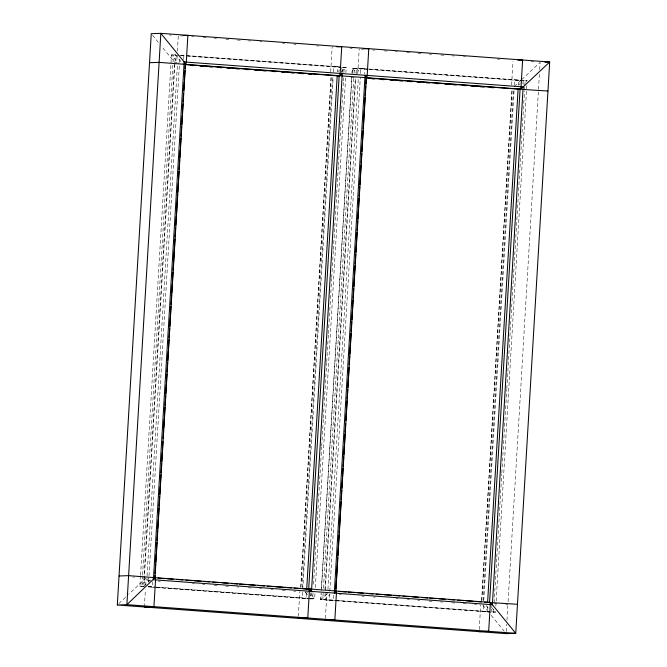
<?xml version="1.0" encoding="UTF-8"?>
<svg xmlns="http://www.w3.org/2000/svg" width="667" height="667" viewBox="0 0 667 667"><rect width="100%" height="100%" fill="white"/><g stroke="black" fill="none" stroke-linecap="round" stroke-linejoin="round"><path stroke-width="0.5" stroke-dasharray="3.33 2.5" d="M140.52 575.921L139.903 586.318L144.606 586.668M140.57 575.171L171.477 54.911L175.438 54.769L182.741 63.715M142.505 575.854L141.888 586.251L143.955 586.401M142.563 574.812L172.961 63.157M173.028 62.114L173.462 54.836L176.563 55.069M174.471 64.541L143.847 580.082L128.689 594.322M148.899 577.872L139.903 586.318L143.864 586.185L175.438 54.769M144.372 606.987L145.406 589.495M145.656 585.384L145.956 580.24A2.276 0.825 -85.8 0 1 146.298 578.631M177.089 56.253L176.722 62.431L174.612 62.273L161.639 46.39M177.397 51.109L178.314 35.676M147.04 575.863L177.414 64.666M148.658 581.907L148.841 578.881M149.024 575.796L179.39 64.599M179.515 62.581L179.69 59.563M152.618 581.766L152.318 586.802L148.357 586.943M183.65 59.421L183.892 55.394L180.924 55.494M298.341 616.266L299.808 591.579M330.69 71.711L332.158 47.015M300.75 587.21L331.057 77.055M300.892 587.202L331.199 77.047M302.184 587.385L332.558 76.188M302.568 592.229L302.209 598.282L306.17 598.141L306.528 592.096M302.751 589.211L333.183 76.972M333.483 71.903L333.783 66.867L337.744 66.725L337.444 71.769M311.03 592.663L310.664 598.899L148.182 586.927M341.921 72.686L342.238 67.492L346.223 67.35L345.881 72.553M311.047 592.855L310.689 598.899L314.649 598.766L314.991 592.521M341.963 72.528L342.263 67.492L340.003 69.601M313.015 592.596L312.64 598.833L310.572 598.683M313.507 584.275L318.326 503.16M318.384 502.118L321.661 446.998M321.727 445.956L323.328 418.918M323.395 417.884L326.663 362.765M326.73 361.722L328.339 334.684M328.397 333.65L331.674 278.531M331.732 277.489L333.342 250.45M333.4 249.408L336.677 194.297M336.735 193.255L338.344 166.216M338.402 165.174L341.679 110.055M341.746 109.021L343.347 81.983M343.413 80.94L343.597 77.822M343.905 72.62L344.214 67.417L342.146 67.267M315.316 587.619L345.623 77.464M491.262 606.878L495.523 612.089L491.562 612.231L320.777 599.65L321.135 593.605M321.319 590.578L351.809 77.305M352.051 73.27L352.351 68.234L367.892 68.951M495.523 612.089L324.737 599.508L320.777 599.65L321.177 593.413M321.486 588.211L351.826 77.597M352.068 73.437L352.376 68.234L522.103 80.74M323.153 593.338L322.786 599.583L336.243 600.575M323.462 588.144L353.743 78.564M354.052 73.37L354.36 68.167L367.809 69.16M324.996 589.069L355.369 77.872M325.137 593.271L324.762 599.508L329.998 594.58M325.279 590.437L355.711 78.206M356.028 73.295L356.311 68.101L360.589 73.32M325.388 618.259L326.855 593.572M357.745 73.704L359.213 49.008M327.939 589.194L358.312 77.997M329.615 594.222L329.256 600.275L333.217 600.133L333.575 594.089M329.798 591.204L360.288 77.931M360.589 72.886L360.83 68.859L364.791 68.718L364.49 73.762M479.239 629.598L480.707 604.902M511.597 85.034L512.998 61.372M481.649 600.542L511.956 90.387M481.791 600.533L512.098 90.37M483.083 600.717L513.39 90.554M483.467 605.561L483.108 611.606L487.068 611.472L487.427 605.428M483.775 600.458L514.082 90.303M514.382 85.234L514.682 80.198L518.643 80.057L518.342 85.093M491.562 612.231L492.038 604.169M522.945 83.942L523.136 80.815L527.097 80.682L523.345 84.2M493.73 609.046L493.538 612.164L491.471 612.006M494.097 602.801L496.757 558.087M496.815 557.045L501.759 473.853M501.817 472.811L506.762 389.611M506.828 388.578L524.495 91.146M524.562 90.112L524.746 86.993M524.804 85.951L525.112 80.749L523.045 80.599M495.881 606.045L496.14 601.692M496.181 600.95L526.596 89.003M526.613 88.744L526.797 85.718M506.295 631.574L506.72 624.32M506.97 620.177L507.829 605.669M508.079 601.517L538.386 91.354M538.511 89.286L539.436 73.737M539.678 69.593L540.112 62.339L521.16 80.132M514.34 86.543L520.41 80.84M518.634 85.043L520.135 83.633M118.834 603.577L125.654 597.165M143.864 586.185L152.86 577.739M337.752 71.711L339.253 70.302M341.712 71.577L346.223 67.35L180.615 55.153M320.777 599.65L327.547 593.313M145.673 578.581L143.847 580.082L150.092 580.54M145.714 577.914L143.98 577.814M169.293 35.009L171.294 35.159M180.373 35.826L182.441 35.985M191.737 36.668L193.797 36.818M203.093 37.502L206.186 37.727M214.449 38.336L216.517 38.494M225.805 39.178L228.906 39.403M237.169 40.012L240.262 40.245M248.524 40.854L250.592 41.004M259.88 41.688L261.948 41.838M282.6 43.363L284.667 43.513M293.955 44.197L296.023 44.347M316.675 45.873L318.734 46.023M350.192 48.341L352.201 48.491M361.281 49.158L363.34 49.308M372.636 50L374.696 50.15M383.992 50.834L387.093 51.059M395.348 51.667L397.415 51.826M406.712 52.51L409.805 52.735M418.067 53.343L421.16 53.568M429.423 54.177L431.491 54.335M440.779 55.019L443.88 55.244M452.143 55.853L454.202 56.003M463.498 56.695L465.566 56.845M497.574 59.205L499.641 59.355M531.099 61.672L534.1 61.898M368.759 69.018L527.097 80.682M180.699 55.369L186.91 55.828M187.944 55.903L341.112 67.192M368.843 69.235L522.011 80.524M178.989 55.461L171.477 54.911L178.781 63.849M180.79 55.594L341.196 67.417M351.217 77.564L354.327 77.797M132.55 576.972L134.626 577.13M494.389 603.635L496.465 603.785M505.819 604.477L507.895 604.627M158.346 581.149L160.413 581.307M192.421 583.658L194.489 583.817M202.751 584.425L204.811 584.575M214.107 585.259L217.2 585.484M225.463 586.093L228.564 586.326M236.818 586.935L238.886 587.085M248.182 587.769L251.276 588.002M259.538 588.611L261.606 588.761M270.894 589.445L272.961 589.595M282.258 590.278L285.351 590.512M293.613 591.12L295.681 591.27M305.036 591.962L308.146 592.188M339.253 594.48L341.312 594.63M361.964 596.156L364.032 596.306M373.32 596.99L375.388 597.14M396.04 598.666L398.107 598.816M407.395 599.5L409.463 599.658M417.725 600.267L419.785 600.417M429.081 601.1L432.174 601.326M440.437 601.934L442.504 602.093M451.801 602.776L454.894 603.001M463.156 603.61L466.25 603.843M474.512 604.452L476.58 604.602M148.007 586.485L314.649 598.766L310.372 593.547M148.099 586.71L155.336 587.243M156.378 587.319L309.538 598.607M337.277 600.65L490.437 611.931M352.351 68.234L356.628 73.453M305.194 592.196L307.637 595.172M152.56 35.276L159.046 43.213M486.085 605.519L488.519 608.504M482.825 605.061L488.661 612.206M491.254 615.383L504.227 631.265"/><path stroke-width="1" d="M154.961 575.588L154.836 577.664L308.896 589.069L309.38 591.237L307.787 617.992L298.216 618.326M117.317 604.994L151.259 33.683L160.83 33.35L549.683 62.006L515.741 633.317L506.17 633.65L117.317 604.994L126.888 604.661L515.741 633.317L492.388 604.727L489.586 602.334L335.734 590.995L336.426 593.238L334.842 619.985L325.271 620.318M155.086 573.512L155.644 564.157M155.761 562.081L156.261 553.768M156.378 551.692L156.937 542.338M157.062 540.262L157.612 530.907M157.737 528.831L158.296 519.485M158.421 517.4L158.971 508.054M159.096 505.978L159.655 496.623M159.78 494.547L160.272 486.235M160.397 484.159L160.947 474.804M161.072 472.728L161.631 463.373M161.748 461.297L162.306 451.943M162.431 449.866L162.923 441.554M163.107 438.436L163.607 430.123M163.723 428.047L164.282 418.693M164.407 416.617L164.957 407.27M165.083 405.186L165.641 395.839M165.766 393.763L166.316 384.409M166.442 382.333L166.933 374.02M167.058 371.944L167.617 362.59M167.742 360.513L168.292 351.159M168.417 349.083L168.976 339.728M169.101 337.652L169.651 328.306M169.777 326.221L170.952 306.487M171.069 304.402L171.627 295.056M171.752 292.971L172.311 283.625M172.428 281.549L172.986 272.194M173.112 270.118L174.962 238.944M175.088 236.868L175.638 227.514M175.763 225.438L176.321 216.091M176.447 214.007L177.614 194.272M177.739 192.188L178.297 182.841M178.422 180.765L178.973 171.411M179.098 169.335L179.656 159.98M179.773 157.904L180.273 149.591M180.39 147.515L180.949 138.161M181.074 136.085L181.632 126.73M181.749 124.654L182.308 115.299M182.433 113.223L182.983 103.877M183.108 101.793L183.6 93.48M183.792 90.37L184.284 82.058M184.409 79.973L184.959 70.627M185.084 68.551L185.334 64.391A2.276 0.825 -85.8 0 0 186.293 62.098L187.877 35.343L183.1 35.509M365.858 83.959L366.375 77.38L365.074 75.271L334.309 593.08L335.868 591.062L366.375 77.706L185.334 64.391L184.175 61.939L160.83 33.35L126.888 604.661L154.977 577.73L185.476 64.382L159.105 62.373L149.533 62.706M306.712 589.069L337.202 75.796L339.47 75.646L342.263 73.587L311.497 591.396L308.971 589.078L303.61 588.844M336.943 46.848L341.729 46.682L340.145 73.428A2.276 0.825 -85.8 0 1 339.178 75.73L308.688 589.003L311.055 589.094L310.955 590.77L309.388 590.654M335.86 588.919L337.71 557.745M337.835 555.669L338.394 546.315M338.519 544.239L339.069 534.892M339.195 532.808L340.37 513.073M340.495 510.989L341.045 501.642M341.171 499.566L341.729 490.212M341.846 488.136L342.404 478.781M342.53 476.705L343.021 468.392M343.146 466.316L343.705 456.962M343.822 454.886L344.38 445.531M344.505 443.455L345.056 434.1M345.181 432.024L345.673 423.712M345.865 420.594L346.356 412.281M346.481 410.205L347.032 400.859M347.157 398.774L347.715 389.428M347.84 387.352L348.391 377.997M348.516 375.921L349.008 367.609M349.191 364.49L349.691 356.178M349.816 354.102L350.367 344.747M350.492 342.671L351.05 333.317M351.167 331.241L351.726 321.894M351.851 319.81L352.401 310.463M352.526 308.379L353.026 300.075M353.143 297.991L353.702 288.644M353.827 286.56L354.377 277.214M354.502 275.137L355.061 265.783M355.186 263.707L355.736 254.352M355.861 252.276L356.42 242.921M356.545 240.845L357.037 232.533M357.162 230.457L357.712 221.102M357.837 219.026L358.396 209.68M358.512 207.595L359.071 198.249M359.196 196.173L359.755 186.818M359.872 184.742L361.047 164.999M361.172 162.923L361.722 153.568M361.847 151.492L362.406 142.138M362.531 140.062L363.081 130.707M363.207 128.631L364.382 108.888M364.507 106.812L365.057 97.465M365.183 95.381L365.741 86.035M484.509 602.176L487.61 602.401L518.101 89.128L547.957 91.02M309.897 589.028L309.855 589.695L309.23 589.645M310.463 589.053L310.397 590.187L309.338 590.112M363.999 48.841L368.784 48.674L367.192 75.421A2.276 0.825 -85.8 0 1 366.233 77.722L366.375 77.706M144.372 606.987L153.935 606.653L155.528 579.906A2.276 0.825 -85.8 0 0 154.836 577.664L128.614 575.646L119.043 575.98M517.842 60.18L522.628 60.013L521.044 86.76A2.276 0.825 -85.8 0 1 520.085 89.061L489.586 602.334A2.276 0.825 -85.8 0 1 490.278 604.569L488.686 631.324L479.123 631.657M544.897 62.173L549.683 62.006L523.153 86.918L520.085 89.061L366.233 77.722M487.61 602.401L517.467 604.294M311.055 589.094L335.693 590.929M185.418 64.616L339.086 75.938M366.316 77.939L519.977 89.261M190.754 65.433L193.847 65.666M200.042 66.116L203.143 66.35M209.338 66.808L212.431 67.034M217.6 67.417L221.727 67.717M226.888 68.101L229.99 68.326M236.185 68.784L239.278 69.009M245.473 69.468L248.574 69.693M254.769 70.152L257.862 70.377M263.031 70.76L266.125 70.985M272.319 71.444L275.421 71.677M281.616 72.128L284.709 72.361M290.904 72.811L294.005 73.045M299.166 73.42L303.302 73.729M308.462 74.112L311.556 74.337M371.652 78.764L374.746 78.989M380.94 79.448L384.042 79.681M390.237 80.132L393.33 80.365M399.533 80.815L402.626 81.049M407.787 81.424L411.923 81.733M417.083 82.116L420.177 82.341M426.371 82.8L429.473 83.025M435.668 83.483L438.769 83.709M444.964 84.167L448.057 84.392M453.218 84.776L456.32 85.001M462.514 85.459L465.616 85.693M470.777 86.068L474.904 86.376M480.065 86.752L484.2 87.06M489.361 87.435L493.488 87.744M158.021 578.114L165.249 578.648M167.317 578.798L173.512 579.256M176.605 579.481L182.8 579.94M185.901 580.173L192.096 580.623M194.164 580.782L201.384 581.307M203.452 581.466L209.646 581.916M212.748 582.149L218.943 582.608M222.036 582.833L228.231 583.292M231.332 583.517L237.527 583.975M239.595 584.125L246.823 584.659M248.883 584.809L255.077 585.267M258.179 585.493L264.374 585.951M267.467 586.185L273.67 586.635M275.729 586.793L282.958 587.319M285.026 587.477L291.221 587.927M294.314 588.161L300.509 588.619M338.919 591.446L346.148 591.979M348.216 592.129L355.444 592.663M357.504 592.813L363.698 593.271M366.8 593.497L372.995 593.955M376.096 594.189L382.291 594.639M384.35 594.797L391.579 595.323M393.647 595.481L399.841 595.931M402.943 596.165L409.138 596.623M412.231 596.848L418.426 597.307M421.527 597.532L427.722 597.991M429.781 598.141L435.985 598.599M439.078 598.824L445.273 599.283M448.374 599.508L454.569 599.966M457.662 600.192L463.857 600.65M465.925 600.8L473.153 601.334M475.221 601.492L481.416 601.942M335.659 591.596L336.285 591.637M335.318 592.029L336.385 592.104M184.175 61.939L153.418 579.748L492.388 604.727L523.153 86.918L184.175 61.939"/></g></svg>
